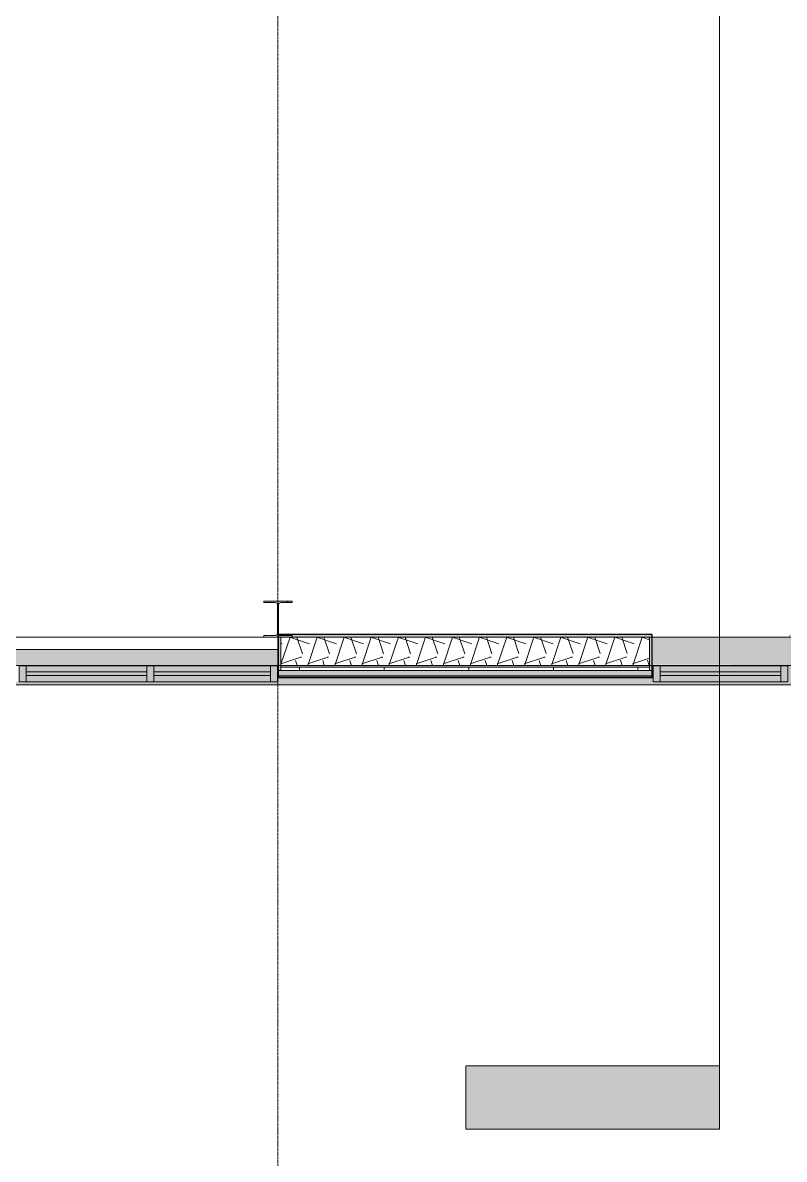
# Model space of a CAD drawing. Header units: inches. Extents: x 25369 to 33161, y -23509 to -20274.
# Drawn here: x 28170.6 to 28386.6, y -22935.4 to -22613.1 of the extents above; entities that cross this region are included whole.
import ezdxf

# ---------------------------------------------------------------- set-up
doc = ezdxf.new("R2010")
doc.units = ezdxf.units.IN
doc.header["$MEASUREMENT"] = 0
doc.linetypes.add('Dash 1_16_', pattern=[0.125, 0.0625, -0.0625])
doc.linetypes.add('Grid Line 1_2_', pattern=[0.875, 0.5, -0.125, 0.125, -0.125])
for name, color, linetype, lineweight in [('A-DETL', 90, 'Continuous', 9), ('A-FLOR', 192, 'Continuous', 9), ('A-GLAZ-CURT', 52, 'Continuous', 9), ('A-GLAZ-CWMG', 51, 'Continuous', 9), ('A-WALL', 113, 'Continuous', 9), ('A-WALL-PATT', 111, 'Continuous', 25), ('G-ANNO-SYMB', 111, 'Continuous', 9), ('L-SITE-WALL', 31, 'Continuous', 9), ('S-BEAM', 12, 'Continuous', 9), ('S-COLS', 52, 'Continuous', 9), ('S-GRID', 1, 'Continuous', 9)]:
    doc.layers.add(name, color=color, linetype=linetype, lineweight=lineweight)

# ---------------------------------------------------------------- blocks, each defined once
blk = doc.blocks.new('Struct_Xcel_Sports Complex_rvt-2-Overall Floor Plan')
at = {"layer": 'L-SITE-WALL', "lineweight": 5}
h = blk.add_hatch(color=254, dxfattribs=at)
h.paths.add_polyline_path([(25977.95, -22798.8), (25981.02, -22798.8), (25981.02, -22795.43), (26018.08, -22795.43), (26018.08, -22798.8), (26088.45, -22798.8), (26088.45, -22795.43), (26123.27, -22795.43), (26123.27, -22790.8), (25980.77, -22790.8), (25980.77, -22798.62), (25836.27, -22798.62), (25836.27, -22795.3), (25797.58, -22795.3), (25797.58, -22798.62), (25672.89, -22798.62), (25672.83, -22798.48), (25336.81, -22798.43), (25336.81, -22796.91), (25501.08, -22796.91), (25501.08, -22796.55), (25336.74, -22796.55), (25336.74, -22798.62), (25244.4, -22798.62), (25244.4, -22798.8), (25797.83, -22798.8), (25797.83, -22795.43), (25836.02, -22795.43), (25836.02, -22798.8), (25976.39, -22798.8)], flags=0)
h.paths.add_polyline_path([(25170.82, -22798.8), (25243.4, -22798.8), (25243.4, -22798.62), (25112.52, -22798.62), (25112.52, -22795.3), (25074.08, -22795.3), (25074.08, -22795.43), (25112.27, -22795.44), (25112.27, -22798.8), (25170.39, -22798.8)], flags=0)
h.paths.add_polyline_path([(25074.08, -22798.8), (25074.08, -22798.62), (24244.02, -22798.62), (24244.02, -22790.8), (24137.7, -22790.8), (24137.7, -22795.43), (24172.52, -22795.43), (24172.52, -22798.8), (24207.7, -22798.8), (24207.7, -22795.43), (24243.77, -22795.43), (24243.77, -22798.8), (25073.33, -22798.8)], flags=0)
h.paths.add_polyline_path([(23907.48, -22798.8), (23954.52, -22798.8), (23954.52, -22795.43), (24132.95, -22795.43), (24132.95, -22790.8), (23954.27, -22790.8), (23954.27, -22798.62), (23375.52, -22798.62), (23375.52, -22795.3), (22949.77, -22795.28), (22949.77, -22790.8), (22949.27, -22790.8), (22949.24, -22794.66), (22949.02, -22795.12), (22948.57, -22795.3), (22941.9, -22795.28), (22941.47, -22795.1), (22941.27, -22794.6), (22941.27, -22790.8), (22810.7, -22790.8), (22810.7, -22798.62), (22652.4, -22798.62), (22652.4, -22798.8), (22811.39, -22798.8), (22811.39, -22795.43), (22832.58, -22795.43), (22832.58, -22798.8), (22867.77, -22798.8), (22867.77, -22795.43), (22941.02, -22795.43), (22941.02, -22798.8), (23337.08, -22798.8), (23337.08, -22795.43), (23375.27, -22795.43), (23375.27, -22798.8), (23837.3, -22798.8)], flags=0)
h.paths.add_polyline_path([(22651.4, -22798.8), (22651.4, -22798.62), (22458.77, -22798.62), (22458.77, -22795.3), (22420.08, -22795.3), (22420.08, -22798.62), (22314.02, -22798.62), (22314.02, -22790.8), (22171.52, -22790.8), (22171.52, -22795.43), (22313.77, -22795.43), (22313.77, -22798.8), (22420.33, -22798.8), (22420.33, -22795.43), (22458.52, -22795.43), (22458.52, -22798.8), (22644.14, -22798.8)], flags=0)
h.paths.add_polyline_path([(22059.02, -22798.8), (22059.58, -22798.8), (22059.58, -22795.43), (22059.02, -22795.43), (22059.02, -22798.8)], flags=0)
h.paths.add_polyline_path([(22941.33, -22798.48), (22941.33, -22796.91), (23336.77, -22796.91), (23336.77, -22798.48), (22959.98, -22798.48)], flags=0)
h.paths.add_polyline_path([(25505.64, -22796.91), (25517.89, -22796.91), (25517.89, -22795.3), (25505.64, -22795.3)], flags=0)
h.paths.add_polyline_path([(22061.58, -22795.43), (22166.77, -22795.43), (22166.77, -22790.8), (22061.52, -22790.8), (22061.52, -22795.43)], flags=0)
h.paths.add_polyline_path([(26199.02, -22795.43), (26281.52, -22795.43), (26281.52, -22790.8), (26128.02, -22790.8), (26128.02, -22795.43), (26198.02, -22795.43)], flags=0)
h.paths.add_polyline_path([(22941.96, -22794.95), (22948.57, -22794.95), (22948.81, -22794.85), (22948.92, -22794.6), (22948.92, -22790.8), (22941.61, -22790.8), (22941.64, -22794.66), (22941.72, -22794.85)], flags=0)
at = {"layer": 'A-DETL', "linetype": 'Dash 1_16_'}
for p, q in [((22309.89, -22787.3), (22171.52, -22787.3)), ((22314.02, -22795.3), (22171.52, -22795.3))]:
    blk.add_line(p, q, dxfattribs=at)
at = {"layer": 'A-FLOR', "color": 7}
blk.add_line((22314.02, -22790.8), (22171.52, -22790.8), dxfattribs=at)
at = {"layer": 'L-SITE-WALL', "color": 7}
for p, q in [((22171.52, -22790.8), (22314.02, -22790.8)), ((22420.33, -22798.8), (22313.77, -22798.8))]:
    blk.add_line(p, q, dxfattribs=at)
blk = doc.blocks.new('Girt_C - 8_D-1405489-Overall Floor Plan')
at = {"layer": 'S-BEAM'}
for points in [[(22458.77, -22787.49), (22458.77, -22787.3), (22420.08, -22787.38), (22420.08, -22787.49), (22433.59, -22787.49)], [(22458.77, -22795.12), (22458.77, -22787.49), (22420.08, -22787.49), (22420.08, -22795.12), (22433.59, -22795.12)], [(22458.77, -22795.3), (22458.77, -22795.12), (22420.08, -22795.19), (22420.08, -22795.3), (22433.59, -22795.3)]]:
    blk.add_hatch(color=256, dxfattribs=at).paths.add_polyline_path(points, flags=0)
for p, q in [((22458.77, -22787.3), (22420.08, -22787.3)), ((22420.08, -22795.3), (22458.77, -22795.3))]:
    blk.add_line(p, q, dxfattribs=at)
blk = doc.blocks.new('System Panel - Glazed-frosted-1142378-Overall Floor Plan')
at = {"layer": 'A-GLAZ-CURT'}
blk.add_hatch(color=256, dxfattribs=at).paths.add_polyline_path([(-16.53, -0.25), (-16.53, -1.25), (16.53, -1.25), (16.53, -0.25), (-15.53, -0.25)], flags=0)
for p, q in [((16.53, -0.25), (-16.53, -0.25)), ((-16.53, -0.25), (-16.53, -1.25)), ((-16.53, -1.25), (16.53, -1.25)), ((16.53, -1.25), (16.53, -0.25))]:
    blk.add_line(p, q, dxfattribs=at)
blk = doc.blocks.new('Rectangular Mullion - Exterior 2_ x 4_5_-1135321-Overall Floor Plan')
at = {"layer": 'A-GLAZ-CWMG'}
h = blk.add_hatch(color=256, dxfattribs=at)
h.paths.add_polyline_path([(22278.7, -22799.93), (22311.77, -22799.93), (22311.77, -22798.18), (22278.7, -22798.18)], flags=0)
h.paths.add_polyline_path([(22293.21, -22797.18), (22311.77, -22797.18), (22311.77, -22795.43), (22278.7, -22795.43), (22278.7, -22797.18)], flags=0)
for p, q in [((22278.7, -22795.43), (22311.77, -22795.43)), ((22278.7, -22799.93), (22311.77, -22799.93))]:
    blk.add_line(p, q, dxfattribs=at)
blk = doc.blocks.new('Rectangular Mullion - Exterior 2_ x 4_5_-1142382-Overall Floor Plan')
at = {"layer": 'A-GLAZ-CWMG'}
blk.add_hatch(color=256, dxfattribs=at).paths.add_polyline_path([(0, -1.5), (0, 3), (-2, 3), (-2, -1.5)], flags=0)
at = {"layer": 'A-GLAZ-CWMG', "lineweight": 13}
for p, q in [((0, 3), (-2, 3)), ((-2, 3), (-2, -1.5)), ((0, -1.5), (0, 3)), ((-2, -1.5), (0, -1.5))]:
    blk.add_line(p, q, dxfattribs=at)
blk = doc.blocks.new('System Panel - Glazed-frosted-1142383-Overall Floor Plan')
at = {"layer": 'A-GLAZ-CURT'}
blk.add_hatch(color=256, dxfattribs=at).paths.add_polyline_path([(-17.09, -0.25), (-17.09, -1.25), (17.09, -1.25), (17.09, -0.25)], flags=0)
for p, q in [((17.09, -0.25), (-17.09, -0.25)), ((-17.09, -0.25), (-17.09, -1.25)), ((-17.09, -1.25), (17.09, -1.25)), ((17.09, -1.25), (17.09, -0.25))]:
    blk.add_line(p, q, dxfattribs=at)
blk = doc.blocks.new('Rectangular Mullion - Exterior 2_ x 4_5_-V15-Overall Floor Plan')
at = {"layer": 'A-GLAZ-CWMG'}
h = blk.add_hatch(color=256, dxfattribs=at)
h.paths.add_polyline_path([(22242.52, -22799.93), (22276.7, -22799.93), (22276.7, -22798.18), (22242.52, -22798.18)], flags=0)
h.paths.add_polyline_path([(22242.52, -22797.18), (22276.7, -22797.18), (22276.7, -22795.43), (22242.52, -22795.43)], flags=0)
for p, q in [((22242.52, -22795.43), (22276.7, -22795.43)), ((22242.52, -22799.93), (22276.7, -22799.93))]:
    blk.add_line(p, q, dxfattribs=at)
blk = doc.blocks.new('Rectangular Mullion - Exterior 2_ x 4_5_-827464-Overall Floor Plan')
at = {"layer": 'A-GLAZ-CWMG'}
blk.add_hatch(color=256, dxfattribs=at).paths.add_polyline_path([(1, -1.5), (-1, -1.5), (-1, 3), (1, 3)], flags=0)
at = {"layer": 'A-GLAZ-CWMG', "lineweight": 13}
for p, q in [((-1, 3), (1, 3)), ((-1, -1.5), (-1, 3)), ((1, 3), (1, -1.5)), ((1, -1.5), (-1, -1.5))]:
    blk.add_line(p, q, dxfattribs=at)
blk = doc.blocks.new('Rectangular Mullion - Exterior 2_ x 4_5_-1115231-Overall Floor Plan')
at = {"layer": 'A-GLAZ-CWMG'}
blk.add_hatch(color=256, dxfattribs=at).paths.add_polyline_path([(-1, -1.5), (-1, 3), (1, 3), (1, -1.5)], flags=0)
at = {"layer": 'A-GLAZ-CWMG', "lineweight": 13}
for p, q in [((-1, 3), (1, 3)), ((-1, -1.5), (-1, 3)), ((1, 3), (1, -1.5)), ((1, -1.5), (-1, -1.5))]:
    blk.add_line(p, q, dxfattribs=at)
blk = doc.blocks.new('Rectangular Mullion - Exterior 2_ x 4_5_-1142359-Overall Floor Plan')
at = {"layer": 'A-GLAZ-CWMG'}
blk.add_hatch(color=256, dxfattribs=at).paths.add_polyline_path([(0, 1.5), (0, -3), (-2, -3), (-2, 1.5)], flags=0)
at = {"layer": 'A-GLAZ-CWMG', "lineweight": 13}
for p, q in [((-2, 1.5), (0, 1.5)), ((-2, -3), (-2, 1.5)), ((0, 1.5), (0, -3)), ((0, -3), (-2, -3))]:
    blk.add_line(p, q, dxfattribs=at)
blk = doc.blocks.new('Rectangular Mullion - Exterior 2_ x 4_5_-1142353-Overall Floor Plan')
at = {"layer": 'A-GLAZ-CWMG'}
blk.add_hatch(color=256, dxfattribs=at).paths.add_polyline_path([(-2, 1.5), (-2, -3), (0, -3), (0, 1.5)], flags=0)
at = {"layer": 'A-GLAZ-CWMG', "lineweight": 13}
for p, q in [((0, 1.5), (-2, 1.5)), ((-2, 1.5), (-2, -3)), ((0, -3), (0, 1.5)), ((-2, -3), (0, -3))]:
    blk.add_line(p, q, dxfattribs=at)
blk = doc.blocks.new('System Panel - Glazed-frosted-1367747-Overall Floor Plan')
at = {"layer": 'A-GLAZ-CURT'}
blk.add_hatch(color=256, dxfattribs=at).paths.add_polyline_path([(-17.09, 0.25), (17.09, 0.25), (17.09, 1.25), (-17.09, 1.25)], flags=0)
for p, q in [((17.09, 1.25), (-17.09, 1.25)), ((-17.09, 1.25), (-17.09, 0.25)), ((-17.09, 0.25), (17.09, 0.25)), ((17.09, 0.25), (17.09, 1.25))]:
    blk.add_line(p, q, dxfattribs=at)
blk = doc.blocks.new('Rectangular Mullion - Exterior 2_ x 4_5_-V90-Overall Floor Plan')
at = {"layer": 'A-GLAZ-CWMG'}
h = blk.add_hatch(color=256, dxfattribs=at)
h.paths.add_polyline_path([(22422.33, -22799.93), (22456.52, -22799.93), (22456.52, -22798.18), (22422.33, -22798.18)], flags=0)
h.paths.add_polyline_path([(22433.59, -22797.18), (22456.52, -22797.18), (22456.52, -22795.43), (22422.33, -22795.43), (22422.33, -22797.18)], flags=0)
for p, q in [((22456.52, -22795.43), (22422.33, -22795.43)), ((22456.52, -22799.93), (22422.33, -22799.93))]:
    blk.add_line(p, q, dxfattribs=at)
blk = doc.blocks.new('Section - 3_32_ x 3_8_-18514-Overall Floor Plan')
at = {"layer": 'G-ANNO-SYMB'}
blk.add_hatch(color=256, dxfattribs=at).paths.add_polyline_path([(0, 0.375), (0, 0), (-0.09375, 0), (-0.09375, 0.375)], flags=0)
for p, q in [((0, 0.375), (-0.09375, 0.375)), ((-0.09375, 0.375), (-0.09375, 0)), ((0, 0), (0, 0.375)), ((-0.09375, 0), (0, 0))]:
    blk.add_line(p, q, dxfattribs=at)

msp = doc.modelspace()

# ---------------------------------------------------------------- hatches: boundary and pattern name
at = {"layer": 'A-WALL', "lineweight": 5}
h = msp.add_hatch(color=256, dxfattribs=at)
h.paths.add_polyline_path([(28243.14, -22796.8), (28243.89, -22796.8), (28243.89, -22787.3), (28348.45, -22787.3), (28348.45, -22796.8), (28349.2, -22796.8), (28349.2, -22786.55), (28243.14, -22786.55), (28243.14, -22791.92)], flags=0)
h.paths.add_polyline_path([(28388.64, -22796.8), (28388.64, -22787.3), (28429.27, -22787.3), (28429.27, -22786.55), (28387.89, -22786.55), (28387.89, -22796.8)], flags=0)
h.paths.add_polyline_path([(28739.08, -22796.8), (28739.83, -22796.8), (28739.83, -22786.55), (28733.27, -22786.55), (28733.27, -22787.3), (28739.08, -22787.3)], flags=0)
h.paths.add_polyline_path([(28467.99, -22787.3), (28728.52, -22787.3), (28728.52, -22786.55), (28434.02, -22786.55), (28434.02, -22787.3)], flags=0)
h = msp.add_hatch(color=256, dxfattribs=at)
h.paths.add_polyline_path([(28349.2, -22798.3), (28349.2, -22796.8), (28243.14, -22796.8), (28243.14, -22798.3), (28292.53, -22798.3)], flags=0)
h.paths.add_polyline_path([(28397.8, -22798.3), (28739.83, -22798.3), (28739.83, -22796.8), (28387.89, -22796.8), (28387.89, -22798.3)], flags=0)
h = msp.add_hatch(color=256, dxfattribs=at)
h.paths.add_polyline_path([(28397.8, -22795.8), (28739.08, -22795.8), (28739.08, -22795.3), (28388.64, -22795.3), (28388.64, -22795.8)], flags=0)
h.paths.add_polyline_path([(28348.45, -22795.8), (28348.45, -22795.3), (28243.89, -22795.3), (28243.89, -22795.8), (28292.53, -22795.8)], flags=0)
at = {"layer": 'A-WALL'}
h = msp.add_hatch(color=256, dxfattribs=at)
h.paths.add_polyline_path([(28387.89, -22798.62), (28739.83, -22798.62), (28739.83, -22798.3), (28387.89, -22798.3)], flags=0)
h.paths.add_polyline_path([(28349.2, -22798.62), (28349.2, -22798.3), (28243.14, -22798.3), (28243.14, -22798.62), (28292.53, -22798.62)], flags=0)
at = {"layer": 'A-WALL-PATT', "lineweight": 9}
h = msp.add_hatch(dxfattribs=at)
h.set_pattern_fill('FP_16', color=256, style=0, pattern_type=2)
h.set_pattern_definition([(161.57, (5930.086, 0.96), (-7.6802237, -0.0009796), [0, -54.643, 6.067, 0]), (18.43, (5928.166, 0.96), (-7.6802237, 0.0009796), [0, -54.643, 6.067, 0]), (108.43, (5930.086, 0.96), (3.8382953, -19.20136532), [18.211, -42.499]), (71.57, (5928.166, 0.96), (3.8382953, 19.20136532), [18.211, -42.499])])
h.paths.add_polyline_path([(28348.45, -22795.3), (28348.45, -22787.3), (28243.89, -22787.3), (28243.89, -22795.3), (28292.53, -22795.3)], flags=0)
h.paths.add_polyline_path([(28388.64, -22795.3), (28739.08, -22795.3), (28739.08, -22787.3), (28388.64, -22787.3)], flags=0)
h = msp.add_hatch(dxfattribs=at)
h.set_pattern_fill('FP_18', color=256, style=0, pattern_type=2)
h.set_pattern_definition([(0, (5929.126, 0), (0, 24), []), (90, (5929.126, 0), (-24, 1e-15), [])])
h.paths.add_polyline_path([(28292.53, -22796.8), (28348.45, -22796.8), (28348.45, -22795.8), (28243.89, -22795.8), (28243.89, -22796.8), (28257.43, -22796.8)], flags=0)
h.paths.add_polyline_path([(28388.64, -22796.8), (28739.08, -22796.8), (28739.08, -22795.8), (28388.64, -22795.8)], flags=0)
at = {"layer": 'L-SITE-WALL', "lineweight": 5}
h = msp.add_hatch(color=256, dxfattribs=at)
h.paths.add_polyline_path([(32187.82, -22800.8), (32216.02, -22800.8), (32216.02, -22798.8), (32215.14, -22798.8), (32215.14, -22799.93), (32017.58, -22799.93), (32017.58, -22798.8), (31947.2, -22798.8), (31947.2, -22799.93), (31910.14, -22799.93), (31910.14, -22798.8), (31765.14, -22798.8), (31765.14, -22799.93), (31726.95, -22799.93), (31726.95, -22798.8), (31173.53, -22798.8), (31173.53, -22800.8), (32152.73, -22800.8)], flags=0)
h.paths.add_polyline_path([(31163.21, -22799.27), (31163.06, -22799.4), (31163.21, -22799.33)], flags=0)
h.paths.add_polyline_path([(31169.33, -22799.27), (31169.39, -22799.4), (31169.56, -22799.39), (31169.36, -22799.28)], flags=0)
h.paths.add_polyline_path([(31161.87, -22800.8), (31161.92, -22800.72), (31161.87, -22800.58), (31161.87, -22799.4), (31162.72, -22799.4), (31162.75, -22799.25), (31164.31, -22799.13), (31169.33, -22799.21), (31169.35, -22799.26), (31169.84, -22799.29), (31169.84, -22799.37), (31169.9, -22799.4), (31170.67, -22799.4), (31170.67, -22800.8), (31172.53, -22800.8), (31172.53, -22798.8), (31041.39, -22798.8), (31041.39, -22799.93), (31003.2, -22799.93), (31003.2, -22798.8), (30172.89, -22798.8), (30172.89, -22799.93), (30136.83, -22799.93), (30136.83, -22798.8), (30101.64, -22798.8), (30101.64, -22799.93), (29883.64, -22799.93), (29883.64, -22798.8), (29304.39, -22798.8), (29304.39, -22799.93), (29266.2, -22799.93), (29266.2, -22798.8), (28870.14, -22798.8), (28870.14, -22799.93), (28796.89, -22799.93), (28796.89, -22798.8), (28761.7, -22798.8), (28761.7, -22799.93), (28740.52, -22799.93), (28740.52, -22798.8), (28581.53, -22798.8), (28581.53, -22800.8), (31161.36, -22800.8)], flags=0)
h.paths.add_polyline_path([(31162.31, -22800.8), (31162.31, -22800.72), (31162.29, -22800.8)], flags=0)
h.paths.add_polyline_path([(31170.18, -22800.8), (31170.27, -22800.72), (31170.22, -22800.71)], flags=0)
h.paths.add_polyline_path([(28571.21, -22799.27), (28571.06, -22799.4), (28571.21, -22799.33)], flags=0)
h.paths.add_polyline_path([(28577.33, -22799.27), (28577.39, -22799.4), (28577.45, -22799.33), (28577.36, -22799.28)], flags=0)
h.paths.add_polyline_path([(28555.72, -22800.8), (28569.92, -22800.72), (28569.87, -22800.58), (28569.87, -22799.4), (28570.72, -22799.4), (28570.75, -22799.25), (28572.31, -22799.13), (28577.33, -22799.21), (28577.35, -22799.26), (28577.84, -22799.29), (28577.84, -22799.37), (28577.9, -22799.4), (28578.67, -22799.4), (28578.67, -22800.8), (28580.53, -22800.8), (28580.53, -22798.8), (28387.64, -22798.8), (28387.64, -22799.93), (28349.45, -22799.93), (28349.45, -22798.8), (28242.89, -22798.8), (28242.89, -22799.93), (27988.7, -22799.93), (27988.7, -22798.8), (27988.14, -22798.8), (27988.14, -22799.93), (27986.14, -22799.93), (27986.14, -22798.8), (27985.27, -22798.8), (27985.27, -22800.8), (28538.18, -22800.8)], flags=0)
at = {"layer": 'S-COLS'}
h = msp.add_hatch(dxfattribs=at)
h.set_pattern_fill('FP_13', color=256, style=0, pattern_type=2)
h.set_pattern_definition([(45, (5929.126, 0), (-19.00703, 19.00703), []), (45, (5929.126, 28.8), (-19.00703, 19.00703), [])])
h.paths.add_polyline_path([(28239.02, -22787.3), (28247.02, -22787.3), (28247.02, -22786.87), (28243.85, -22786.87), (28243.36, -22786.67), (28243.16, -22786.18), (28243.16, -22778.18), (28243.36, -22777.69), (28243.85, -22777.49), (28247.02, -22777.49), (28247.02, -22777.05), (28239.02, -22777.05), (28239.02, -22777.49), (28242.18, -22777.49), (28242.67, -22777.69), (28242.87, -22778.18), (28242.87, -22786.18), (28242.67, -22786.67), (28242.18, -22786.87), (28239.02, -22786.87)], flags=0)

# ---------------------------------------------------------------- linework, layer by layer
at = {"layer": 'A-WALL', "lineweight": 25}
for p, q in [((28349.2, -22786.55), (28243.14, -22786.55)), ((28243.14, -22786.55), (28243.14, -22798.62)), ((28349.2, -22798.62), (28349.2, -22786.55)), ((28243.14, -22798.62), (28349.2, -22798.62))]:
    msp.add_line(p, q, dxfattribs=at)
at = {"layer": 'A-WALL'}
for p, q in [((28243.89, -22787.3), (28243.89, -22796.8)), ((28348.45, -22787.3), (28243.89, -22787.3)), ((28348.45, -22796.8), (28348.45, -22787.3)), ((28349.2, -22796.8), (28243.14, -22796.8)), ((28348.45, -22795.3), (28243.89, -22795.3)), ((28348.45, -22795.8), (28243.89, -22795.8)), ((28349.2, -22798.3), (28243.14, -22798.3))]:
    msp.add_line(p, q, dxfattribs=at)
at = {"layer": 'G-ANNO-SYMB'}
msp.add_line((28368.3, -20694.34), (28368.3, -22908.84), dxfattribs=at)
at = {"layer": 'L-SITE-WALL'}
for p, q in [((28242.89, -22798.8), (28349.45, -22798.8)), ((28569.95, -22800.8), (27985.27, -22800.8))]:
    msp.add_line(p, q, dxfattribs=at)
at = {"layer": 'S-COLS', "lineweight": 15}
for p, q in [((28247.02, -22777.05), (28239.02, -22777.05)), ((28239.02, -22777.05), (28239.02, -22777.49)), ((28239.02, -22777.49), (28242.18, -22777.49)), ((28243.85, -22777.49), (28247.02, -22777.49)), ((28247.02, -22777.49), (28247.02, -22777.05)), ((28242.87, -22778.18), (28242.87, -22786.18)), ((28243.16, -22786.18), (28243.16, -22778.18)), ((28242.18, -22786.87), (28239.02, -22786.87)), ((28239.02, -22786.87), (28239.02, -22787.3)), ((28239.02, -22787.3), (28247.02, -22787.3)), ((28247.02, -22786.87), (28243.85, -22786.87)), ((28247.02, -22787.3), (28247.02, -22786.87))]:
    msp.add_line(p, q, dxfattribs=at)
for centre, start, end in [((28242.18, -22778.18), 0, 90), ((28243.85, -22778.18), 90, 180), ((28242.18, -22786.18), 270, 0), ((28243.85, -22786.18), 180, 270)]:
    msp.add_arc(centre, 0.691, start, end, dxfattribs=at)
at = {"layer": 'S-GRID', "linetype": 'Grid Line 1_2_'}
for p, q in [((28243.02, -23155.1), (28243.02, -20370)), ((32356.47, -22787.3), (27400.49, -22787.3)), ((32648.19, -22787.3), (27719.33, -22787.3)), ((32260.47, -22795.3), (27496.49, -22795.3)), ((32552.19, -22795.3), (27844.64, -22795.3))]:
    msp.add_line(p, q, dxfattribs=at)

# ---------------------------------------------------------------- block references
at = {"lineweight": 5}
msp.add_blockref('Struct_Xcel_Sports Complex_rvt-2-Overall Floor Plan', (5929.13, 0), dxfattribs=at)
at = {"layer": 'A-GLAZ-CURT', "rotation": 180}
for name, p in [('System Panel - Glazed-frosted-1142383-Overall Floor Plan', (28188.74, -22798.43)), ('System Panel - Glazed-frosted-1142378-Overall Floor Plan', (28224.36, -22798.43))]:
    msp.add_blockref(name, p, dxfattribs=at)
at = {"layer": 'A-GLAZ-CURT'}
msp.add_blockref('System Panel - Glazed-frosted-1367747-Overall Floor Plan', (28368.55, -22798.43), dxfattribs=at)
at = {"layer": 'A-GLAZ-CWMG', "extrusion": (0, 0, -1)}
for name, p in [('Rectangular Mullion - Exterior 2_ x 4_5_-1115231-Overall Floor Plan', (-28170.64, -22798.43)), ('Rectangular Mullion - Exterior 2_ x 4_5_-827464-Overall Floor Plan', (-28206.83, -22798.43))]:
    msp.add_blockref(name, p, dxfattribs=at)
at = {"layer": 'A-GLAZ-CWMG'}
for name, p in [('Rectangular Mullion - Exterior 2_ x 4_5_-V15-Overall Floor Plan', (5929.13, 0)), ('Rectangular Mullion - Exterior 2_ x 4_5_-1135321-Overall Floor Plan', (5929.13, 0)), ('Rectangular Mullion - Exterior 2_ x 4_5_-1142382-Overall Floor Plan', (28242.89, -22798.43)), ('Rectangular Mullion - Exterior 2_ x 4_5_-V90-Overall Floor Plan', (5929.13, 0))]:
    msp.add_blockref(name, p, dxfattribs=at)
at = {"layer": 'A-GLAZ-CWMG', "rotation": 180}
msp.add_blockref('Rectangular Mullion - Exterior 2_ x 4_5_-1142353-Overall Floor Plan', (28349.45, -22798.43), dxfattribs=at)
at = {"layer": 'A-GLAZ-CWMG', "extrusion": (0, 0, -1), "rotation": 180}
msp.add_blockref('Rectangular Mullion - Exterior 2_ x 4_5_-1142359-Overall Floor Plan', (-28387.64, -22798.43), dxfattribs=at)
at = {"layer": 'G-ANNO-SYMB', "xscale": 191.9999999999999, "yscale": 191.9999999999999, "zscale": 191.9999999999999, "rotation": 89.99999999999947}
msp.add_blockref('Section - 3_32_ x 3_8_-18514-Overall Floor Plan', (28368.3, -22908.84), dxfattribs=at)
at = {"layer": 'S-BEAM'}
msp.add_blockref('Girt_C - 8_D-1405489-Overall Floor Plan', (5929.13, 0), dxfattribs=at)

doc.saveas('drawing.dxf')
